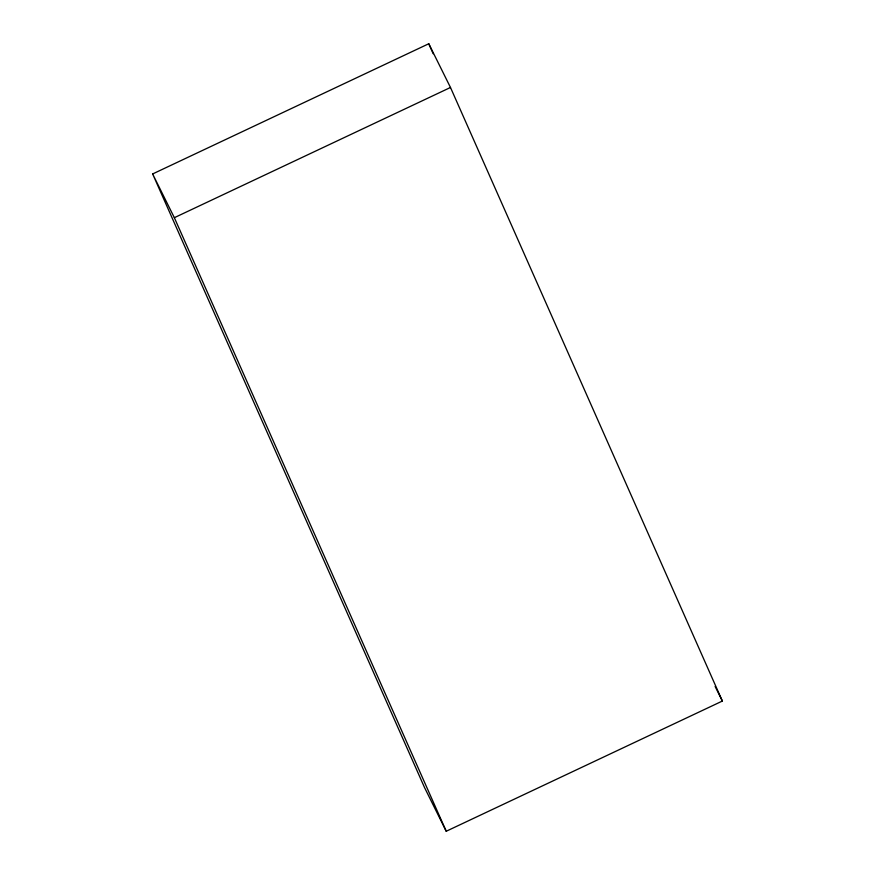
<?xml version="1.0" encoding="UTF-8"?>
<svg xmlns="http://www.w3.org/2000/svg" width="875" height="875" viewBox="0 0 875 875"><rect width="100%" height="100%" fill="white"/><g stroke="black" fill="none" stroke-linecap="round" stroke-linejoin="round"><path stroke-width="1.31" d="M152.633 173.95L428.772 43.75L450.483 87.478L722.367 701.05L446.228 831.25L424.517 787.522L152.633 173.95L174.344 217.689L446.228 831.25M174.344 217.689L450.483 87.478M715.127 686.47L722.367 701.05M428.772 43.75L433.202 53.747"/></g></svg>
